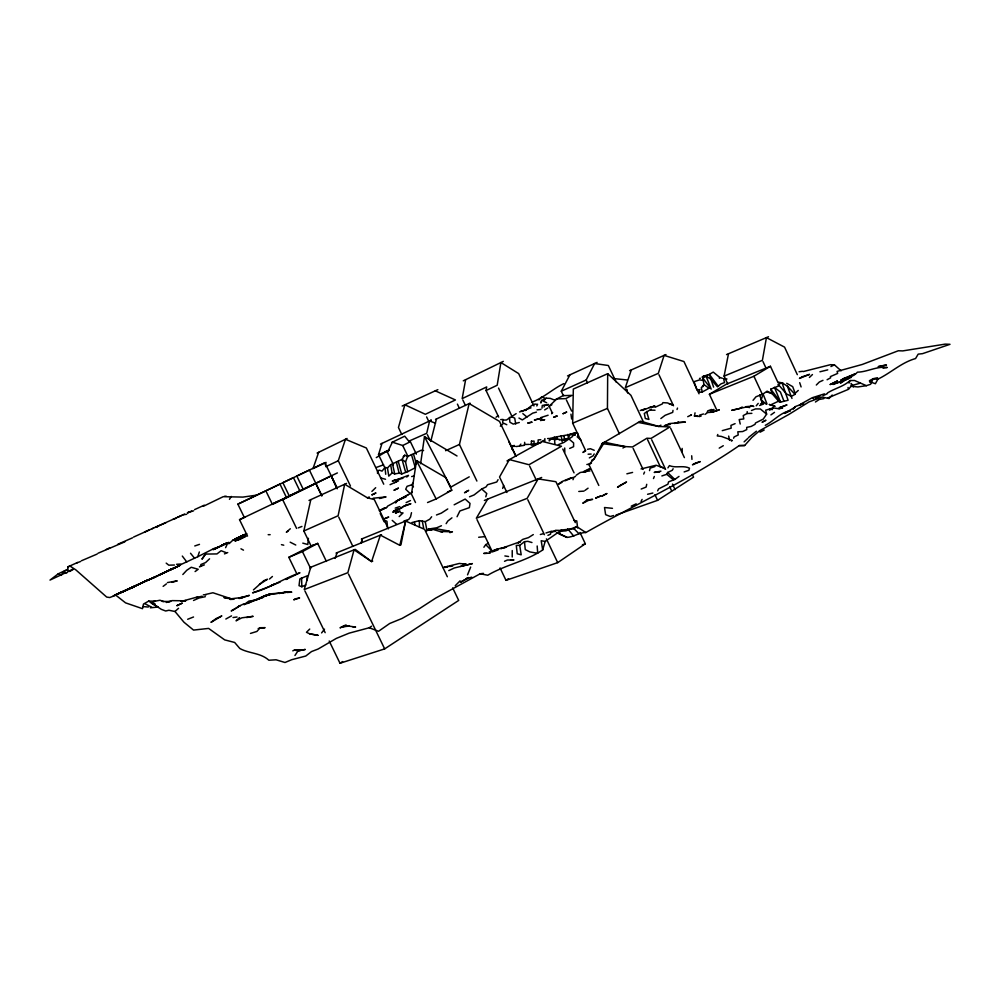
<?xml version="1.0" encoding="UTF-8"?>
<svg xmlns="http://www.w3.org/2000/svg" width="1000" height="1000" viewBox="0 0 1000 1000"><rect width="100%" height="100%" fill="white"/><g stroke="black" fill="none" stroke-linecap="round" stroke-linejoin="round"><path stroke-width="1.5" d="M512.225 557L512.225 550.538M619.375 433.738L607.438 408.387L607.688 373.675L573.325 389.062L572.663 423.2L585.675 450.725M377.525 473.45L377.575 470.85L379.412 470.175L382.038 471.125L385 467.4L387.438 467.925L390.65 464.712L402.038 459.4L404.762 455.213L407.638 456.488L421.112 450.3L423.575 450.55M524.587 444.913L524.65 442.325M544.8 441.05L544.875 438.612M740.225 424.038L739.188 419.562L743.775 418.925L743.225 415.575L747.113 413.5L747.2 411.625M308.412 538.3L307.8 544.5L302.787 543.138M541.987 408.2L542.288 405.438L548.45 404.462L546.312 405.288M502.638 422.425L503.038 419.438L500.7 419.613M420.6 463.713L424.475 436.625L457.025 455.988M673 410.387L672.712 412.375L665.125 415.312L660.85 418.562M795.013 394.338L787.387 386.188L781.963 382.688L778.337 384.525L786.525 393.975L791.438 396.325L795.013 394.338L795.163 393.312L792.7 386.65L786.7 383.288M427.55 502.537L436.15 498.938L451.763 490.2L445.737 477.587L416.512 460.575L411.45 494.113L415.487 502.537M65.738 572.712L50 580.087L58.2 573.85L61.262 575.325L63.288 572.212L66.188 573.188L67.1 572.575L67.925 571.763L67.962 566.812L70.15 566.163L75.8 569.85L106.675 597.062L109.738 597.537L115.812 595.188L125.562 602.863L142.487 608.675L143.475 604.05L148.688 601.112L155.425 601.15L153.85 601.4L159.963 600.262L163.925 601.575M500.9 362.537L497.188 385.25L486.075 390.525L498.688 417.1M779.212 408.913L779.412 407.688L786.75 405L779.412 407.688M486.075 390.525L486.675 386.938L462.175 398.612L465.613 379.688M512.038 449.288L512.587 446.213L514.2 445.4M541.112 402.6L541.538 400.288M699.538 390.838L699.25 392.362L702.288 391.987L709.688 387.9M406.725 520.588L405.6 521.05L400.95 544.875L399.812 545.325L380.375 535.138L371.575 561.6L354.075 549.825L309.675 567.688M728.238 383.462L727.675 383.8L724.1 376.112L728.487 353.75M694.712 414.562L695.05 412.837M344.675 484.263L338.1 515.763L303.85 530.988L311.175 546.125L317.675 543.387L326.4 561.413M646.725 484.312L646.125 487.075L641.188 489.038M303.85 530.988L310.8 499.65M435.513 423.225L429.6 420.962L426.712 433.3L408.8 441.188L404.712 436.175L391.662 442.525M411.5 512.688L410.525 516.888L408.738 519.475L403.875 521.062M476.887 481.05L459.438 444.475L469.15 403.587L499.5 421.413L516.087 456.325M399.812 545.325L405.6 521.05L424.613 529.35L447.337 576.725M649.525 470.613L650.138 468.15L654.95 466.538M430.737 441.45L436.425 419M361.275 543.112L362.413 538.675L361.163 542.925M310.738 567.263L304.25 589.562L347.837 572.688L354.075 549.825L355.213 549.362L371.575 561.6L372.725 561.15M148.688 601.112L161.337 609.35L165.675 611L168.9 610.262L174.988 611.487L184 622.263L193.538 630.087L208.612 628.413L224.7 639.888L234.662 642.463L239.85 648.525C249.125 653.65 260.55 652.688 268.875 660.238L276.062 659.788L285 662.5L291.663 659.712L305.775 656.038L311.5 651.575L318.125 649.025L336.3 638.413L349.125 633.162L369.288 627.75L378.512 631.3L389.675 623.5L402.013 618.462L419.263 608.775L435.712 598.088L480.188 573.763L487.75 575.237C505.087 564.963 525.825 561.312 542.688 549.963L545.163 541.438L559.775 531.3L565.975 530.837L576.712 526.613L585.85 532.513C636.95 503.587 690.962 478.938 739.225 445.6L744.65 445.5L751.8 437.488L759.475 430.8L788.938 414.387L809.013 401.912L822.025 397.038L828.238 398.375M485.788 496.812L486.763 493.55L481.75 488.988L474.075 494.95L469.525 496.788M384.387 466.9L378.512 454.675L381.987 443.413M502.688 488.413L503.638 485.375M557.188 437.212L556.45 439.462L551.45 438.7L549.35 440.188L550.363 438.488L554.388 437.25L570.737 434.35L574.538 432.7L577.562 432.987L578.088 435.9M176.6 564.288L182.125 563.975L197.775 556.712L199.35 551.962M350.462 486.012L338.288 460.737L345.475 439.275L366.35 448L383.738 484.188M665.962 354.562L631.337 369.9L625.312 387.65L658.325 373.35L664.1 355.375L683.95 361.538L699.025 393.8M707.262 412.212L707.712 410.875L711.562 409.475M325.213 464.862L326.05 462.4L313 468.612L318.675 452.3M335.075 558.425L337.1 552.675M677.025 409.513L677.525 408.075M573 479.7L573.888 477.212L575.562 476.4M717.8 434.487L717.262 435.938L721.388 436.413L732.337 440.462L731.45 441.087M390.65 464.712L392.075 472.987L394.725 473.888L399.137 473.162L401.763 473.95L407.7 471.675L405.538 461.975L407.638 456.488M467.537 574.862L470.662 567.062M653.487 478.55L654.312 476.475M733.6 438.237L734.125 436.95L738.213 434.975L737.825 431.8L742.675 431.538L746.725 429.613L746.712 427.388L751.175 426.425L755.075 424.312L755.438 423.038L763.263 419.087L766.637 414.15L765.662 410.2L773.238 407.9L778.325 408.663L782.663 407.875L780.362 408.562M849.013 383.088L850.075 380.538L854.575 380.5L866.388 385.675L870.6 384.288L873.025 379.062L877.887 379.162C891.087 372.788 901.35 362.537 915.575 358.55L918.175 354.137L922.55 353.65L950 344.312L945.188 344.125L902.775 350.9L898.312 350.763L862.288 364.45L837.087 371.4L837.663 373.425L830.438 376.575L830.6 377.812L827.1 379.738M643.688 474.062L644.575 472.038M549.25 441.012L550.363 438.488L547.612 438.55M225.613 547.688L227.45 543.6L229.237 543.562L233.088 539.963L238.55 539.7L235.35 540.862L233.088 539.963M536.8 405.962L537.6 404.212M661.862 475.95L666.75 474.3L667.613 472.475L672.225 470.325L673.138 468.738M568.65 437.312L570.112 434.275L575.025 434.837M657.65 490.838L658.6 488.913L667.913 484.2L668.562 481.85L674.825 479.462L679.013 476.4M540.825 402.863L542.1 400.325L546.075 398.188L550.212 398.363L555.175 400.325M702.85 386.737L703.962 384.55L702.837 378.075L713.25 372.1L719.825 377.5L722.312 378.225M552.337 413.013L549.113 406.2L556.862 398.9L565.763 398.625L571.962 395.375L563.387 395.65L561.287 391.2L586.175 380L594.637 363.525L608.35 365.513L616.075 381.962M641.05 501.463L642.1 499.412M561.287 391.2L569.913 374.85M594.2 453.925L593.25 455.712L589.325 457.9M543.95 407L544.8 405.425M457.05 516.737L459.888 510.975L469.363 507.65L470.037 503.425L465.15 499.062L454.15 504.8M726.975 379.012L723.55 378.587L724.562 382.587L721.062 383.837L717.463 386.812L710.6 379L706.1 376.238L711.175 389.087L702.837 378.075M498.062 479.688L496.775 481.987L487.537 484.725L486.087 486.9L481.75 488.988M487.675 499.113L476.325 518.237L527.137 498.363L538.138 478.888L555.913 481.712L575.3 522.612M753.025 400.312L756 396.775L763.075 393.988L767.125 391.15L772.062 393.612L779.4 402.1M638.312 422.425L658.713 426.463L670 426.925L651.038 438.425L646.9 438.225L632.475 446.962L625.25 446.587L604.487 442.225L594.038 458.938L588.938 464.588L598.8 485.438M229.462 499.338L231.312 496.438M446.138 523.65L447.812 521.05L451.938 517.837M667.925 467.875L669.425 465.613C675.85 468.4 683.037 465.025 689.475 468.175L688.9 470.275L684.137 471.938M294.95 655.475L298 650.9L305.138 649.475L298 650.9L294.837 649.75L292.8 650.863M483.9 547.275L485.712 544.625L488.225 543.35M205.5 554.062L202.1 558.962L205.5 554.062L216.962 553.925L221.112 550.712L225.938 552.575M375.688 487.7L371.9 491.4M395.65 502.95L397.413 500.588L406.175 496.788M719.3 378.2L719.825 377.5M431.65 516.775L429.812 519.188L425.25 521.65L419.387 520.65L411.912 522.55M519.663 445.688L520.875 444.113M321.6 632.913L324.513 629.163M646.538 411.425L648.95 419.45L645.312 418.488L644.3 413.45L651.287 409.113M756.25 405.788L758.225 403.387M827.55 398.062L848.462 389.325L851.65 385.562L860.35 383.15M412.287 492.15L410.225 493.587L405.712 489.263L407.05 486.312L411.538 484.9L413.275 482.887M253.45 589.888L263.938 580.6L267.488 579.25L259.413 584.362M546.075 398.188L543.425 401.175L546.675 402.738M460.1 580.812L455.225 585.737M828.888 398.612L832.2 395.037M182.825 574.513L186.762 570.288L191.262 567.275L198.2 569.288L195.087 571.562M538.962 399.9L541.538 397.125L543.112 397.287M551.613 413.75L552.675 412.612M570.112 434.275L573.325 434.9L572.388 436.613L563.913 442.45L558.337 444.65M518.962 418.05L522.35 419.913L532.737 413.125L536.438 412.125M816.312 385.025L819.338 382.013L822.975 380.337M309.738 629.05L306.462 632.288L309.812 633.875L317.987 635.337L309.812 633.875M516.138 413.65L506.388 420.025L503.95 420.037M406.737 477.062L408.512 475.363L396.225 479.9L402.962 478.275M525.4 410.513L531.625 405.588L535.013 404.05L536.763 404.325M809.412 377.45L812.463 374.538M392.075 472.987L388.8 476.112L387.438 467.925M209.562 558.8L205.6 562.562L200.75 564.575M239.513 617.587L236.075 620.825L241.812 617.837L253.137 616.325L246.637 617.55M744.125 441.85L747.9 438.312M399.162 516.587L403.038 512.95L400.35 512.663M793.15 408.825L795.763 406.375L803.688 403.5L799.425 405.05L803.037 403.575M403.2 456.675L404.762 455.213M795.163 393.312L798.275 390.412M748.612 437.4L756.413 431.188M174.988 611.487L178.538 608.275M269.5 579.025L272.425 576.487M290.312 528.763L286.337 532.212L288.15 531.025M585.1 450.588L582.925 452.463L585.462 450.988M793.3 408.787L795.337 407.062L784.375 413.338M850.075 380.538C843.575 386.662 834.837 388.263 827.362 393.038M447.762 508.95L441.275 513.162L436.475 514.975M869.688 381.737L875.4 383.713L877.887 379.162L877.45 377.75L873.312 378.663L869.463 380.7L869.688 381.737L873.025 379.062M496.012 417.238L498.038 415.65M430.037 421.1L431.213 420.2L380.462 444.125M585.85 532.513C579.075 532.513 573.737 536.962 567.05 537.4L559.125 533.95L560.925 530.087L573.975 528.725L576.712 526.613M519.725 545.35L521.2 554.812L517.225 553.763L516.275 545.413L519.725 545.35L524.475 541.7L527.825 541.325L531.962 542.537M163.137 586.362L166.438 583.862M307.137 580.1L307.137 575.862L299.875 578.9L299.025 585.662L301.85 586.763L305.825 584.938M585.05 490.375L588.075 488.175M705.013 414.438L707.625 412.55L712.075 412.225L719.112 409.9L712.075 412.225M770.913 414.9L774.5 412.35M376.3 457.587L389.15 449.837M500.062 567.925L505.988 580.35L557.7 562.638L585.337 543.775L579.987 532.487M429.475 421.375L431.213 420.2M576.2 475.25L580.2 472.525L586.862 471.275L583.425 472.337M236.312 608.15L240.162 605.55L231.188 610.95L235.025 609.012M369.288 627.75L371.575 626.2M616.038 515.037L657.588 500.337L693.55 477.15L692.25 474.363M505.988 580.35L508.55 578.65M778.025 401.425L771.075 404.712M815.425 402.013L819.275 399.45L823.9 398.612M329.212 641.012L340 663.263L384.663 648.888L458.7 600.425L452.675 587.875M500.325 426.2L503.612 423.2L506.8 424.725M340 663.263L342.612 661.575M801.012 403.963L812.188 397.75L824.438 393.862M765.288 425.325C774.05 420.838 780.413 412.4 790.438 410.7L784.562 413.425M533.3 534.575L528.4 537.65L522.825 539.35L518.125 542.975L520.45 541.65L500.825 548.587L506.5 547.112L497.912 548.938L489.888 552.562M519.562 411.938L526.188 409.862M397.525 508.888L393.338 511.5L395.65 510.1M544.65 409.913L547.875 407.912M769.55 410.175L773.238 407.9M203.275 506.337L223.238 496.675L242.913 497.1L256.413 495.175M716.413 409.288L709.4 394.275L753.913 376.25L770.438 366.287L778.125 382.825M622.913 448L625.25 446.587L602.125 443.612L594.038 458.938L591.675 460.337M660.9 425.15L658.713 426.463L640.512 421.138L602.125 443.612L604.487 442.225M709.4 394.275L726.25 384.263L770.438 366.287M844.1 380.938L840.438 383.137C844.912 377.75 852.85 377.625 857.425 372.175C867.55 371.962 876.812 366.025 887.237 367.475L883.062 368.263M214.112 548.438L197.775 556.712M588.938 464.588L591.512 463.038M239.475 539.663L246.062 536.138L235.35 540.862M719.212 448.125L723.288 445.712M589.525 468.7L583.725 471.525M69.65 571.5L73.125 569.475M285.812 579.425L287.95 578.237M469.237 476.85L450.75 487.137L424.475 436.625M506.987 460.913L544.388 440.175M225.837 619.025L231.513 615.887M742.225 407.013L739.262 408.65L731.7 410.312L746.812 406.863M379.263 510.737L384.725 507.738M387.463 506.238L407.962 494.975M301.913 526.45L298.3 527.863M390.062 484.675L396.413 481.8M296.913 573.975L288.825 557.312L302.45 551.6L317.675 543.387M410.225 493.587L395.45 501.538M654.95 407.337L662.3 403.938L662.925 402.65L667.475 402.925L672.913 405.1L669.062 403.738M288.825 557.312L311.637 545.7M311.175 546.125L313.062 545.112M200.812 566.062L199.438 566.8L204.375 564.888M550.487 533.05L555.612 530.3L562.1 530.487M760.013 432.212L764.212 430M69.075 571.087L72.35 569.375M407.7 471.675L415.312 467.725L411.45 454.562M632.587 472.425L626.875 473.812M549.113 406.2L551.875 404.762M563.8 383.625C552.812 388.862 543.775 397.8 531.888 402.175M555 399.862L563.763 395.312M257.3 599.538L263.025 597.35L253.113 600.5L247.638 603.387L270.363 593.862L283.175 592.837L279.075 593.438L285.075 592.075L291.762 592.175L286.962 592.475M762.763 421.9L765.95 420.238L761.975 422.188M380.15 510.525L387.013 507.287L380.375 510.325M259.275 598.688L264.65 595.9L257.325 599.15L270.363 593.85L261.075 597.55L266.462 594.925L287.162 592.137L284.5 592.6M766.688 391.875L772.062 393.612L770.75 389.188L778.35 386.062L778.337 384.525M147.413 580.237L124.975 590.575L156.025 576.462L122.575 591.675L123.787 591.15M171.85 569.05L150.1 579.362L178.837 565.95M561.987 482.325L558.138 484.35L562.125 481.512L570.975 477.837M393.45 464.762L387.463 452.287L392.375 442.188L402.713 445.5L410.387 441.7L416.35 454.15M143.775 582.013L133.85 586.638L138.775 584.225M236.45 538.625L243.65 535.062L234.838 539.138M665.688 425.6L669.887 423.55L685.387 422.062L677.487 422.512L678.625 422.25L674.538 423.488M282.337 499.925L331.213 475.838L337.088 488.587L331.213 475.838M223.038 544.913L227.45 542.737L215.425 548.387M346.087 624.925L340.05 627.863L344.875 625.513M247.525 536.112L239.537 519.7L245.125 516.95M243.663 535.05L240.775 536.475L246.55 533.65M830.925 366.562L834.425 364.85L841.112 370.812M277.712 501.488L273.675 503.462L286.475 497.512L279.975 484.087L237.875 504.162L244.338 517.463M287.125 496.875L337.388 472.925M286.475 497.512L272.438 504.4L265.85 490.825M239.537 519.7L315.812 483.387L321.8 495.775M180.15 565.275L169.225 570.325M644.513 409.188L641.988 410.425L651.988 406.712M246.725 533.9L239.35 537.388M238.5 606.45L243.975 603.787M463.288 380.825L503.325 361.362M317.1 453.062L347.1 438.475M222.712 545.388L213.212 549.025M221.188 545.913L225.725 543.725M563.6 440.262L567.413 438.425M245.2 534.425L234.625 539.138M687.725 416.688L691.462 414.9L690.5 415.363M58.2 573.85L67.425 569.438M226 543.35L221.575 545.475L224.625 544.087M234.913 539.513L238.238 537.913M63.75 571.55L67.35 569.837M237.875 504.162L324.862 462.675L337.3 488.462M213.225 549.75L216.65 548.112M135.062 586.038L115.962 594.562M227.375 543.013L224.312 544.475L228.825 542.325M448.775 570.6L454.275 567.987L472.375 563.6L460.513 566.45M325.763 466.675L338.288 460.737M565.2 480.75L572.863 477.475M435.525 419.425L470.087 403.137M153.75 577.663L155.037 577.05M150.3 607.8L158.188 607.038L151.375 603.212M631.25 506.163L636.188 503.85M188.775 512.238L187.488 512.788L193.575 510.825M180.8 564.763L158.275 575.325L179.55 565.55M406.138 502.6L410.462 500.575M148.938 530.087L144.55 532.112L153.35 528.15M378.512 454.675L389.012 450.462M181.612 515.438L177.4 517.375L184.562 514.113M98.062 553.225L124.887 541.788M133.562 537.075L145.738 531.575M204.288 505.175L194.537 509.625M402.15 406.037L437.85 389.65M106.25 549.462L109.75 547.863M152.15 528.713L165.9 522.675M77.6 562.475L67.962 566.812M567.525 375.938L597.112 362.388M815.4 397.987L819.488 396.125M309.012 500.45L346.538 483.4M117.188 594.1L122.3 591.775L113.238 595.887M214.025 549.062L218.55 547.013M171.337 569.237L170.025 569.825L174.788 567.675M531.025 407.837L523.975 410.175M569.688 448.438L573.587 446.675L573.612 442.95L568.675 438.713M213.425 549.312L216.85 547.775L213.675 549.15M445.588 450.7L459.438 444.475M193.525 600.475L199.125 597.962L205.312 596.712M823.075 395.613L827.175 393.775M117.812 544.275L132.5 537.825M261.038 597.788L255.463 600.275L249.025 601.025L243.962 604.663L247.925 603.188M114.85 595.25L133.887 586.938L114.45 595.4L123.588 591.375M629.562 370.688L631.337 369.9M394.513 482.65L398.625 480.825M379.5 498.525L386.05 496.9L373.162 498.237M504.525 561.3L507.375 560.037L513.975 559.95L510.55 560.05M81.337 560.812L97.15 554.05M286.038 579.462L299.95 572.762C283.675 578.475 269.288 588.475 252.587 592.837C260.05 590.1 267.087 587.75 274.262 584.212L270.725 585.812L280.038 582.087M215.212 548.75L219.825 546.725M547.938 535.337L550.588 534.175M346 485.05L367.362 497.788L369.25 496.962M587.087 470.363L589.938 469.125M441.438 525.75L436.675 527.8L431.312 528.612M815.9 397.788L820 396.012M702.025 377.113L707.3 374.9M669.887 423.55L665.962 425.213M178.663 516.825L155.3 527.275L157.6 526.775M509.412 417.388L509.913 422.238L513.263 424.087L519.288 422.488M649.425 407.5L655.025 406.112L651.125 407.2L653.85 406.287M187.488 512.788L191.7 510.988M726.525 354.588L768.5 336.737M572.663 423.2L607.438 408.387M447.475 492L451.763 490.2M848.125 378.812L844.25 380.45L851.388 377.312M735.1 423.65L730.95 425.387L731.15 428.175L722.262 430.65M724.1 376.112L762.4 360.325L766.438 337.612L784.562 347.125L797.325 374.663M361.35 539.1L405.6 521.05M336.037 553.1L381.512 534.675M224.462 553.888L227.725 552.562M484.375 500.438L541.675 477.475M751.475 410.487L755.525 408.9L760.325 408.963L766.637 414.15M187.675 619.275L193.538 616.987M492.1 550.962L497.45 548.938M376.125 467.512L383.587 464.8M76.575 563L80.425 561.562M262.838 596.7L272.587 593.888M760.55 403.862L763.825 402.638M819.938 371.775L827.75 369.862M759.587 405.5L763.625 404.012M128.613 588.875L132.6 587.413M383.95 518.837L388.738 517.075L386.037 517.987M548.112 415.225L540.788 417.587M468.537 577.863L460.438 582.212L468.612 577.55L465.712 578.875L471.725 577.15M492.663 551.788L498.113 549.85M582.4 544.788L585.337 543.775M640.275 410.5L645.638 408.8M540.425 418.45L534.325 420.05L541.95 418.125M395.213 508.125L399.825 506.562M194.762 545.962L199.488 544.362M243.7 597.263L249.363 595.363L239.475 597.938L243.7 597.263L231.2 598.787L212.925 592.762L205.162 594.575M489.275 551.825L491.938 550.938L485.712 544.625M449.888 532.638L452.425 531.812L440.2 531.438M173.137 519.25L176.3 518.225M546 532.987L551.512 531.225L555.275 531.525M664.362 425.625L670.037 424.412M250.463 633.425L256.9 631.45L260.138 627.712L265.1 627.663L258.2 628.462M197.7 596.912L182.587 601.05L185.625 600.65M703.538 413.95L699.55 415.138L699.112 416.625L701.137 416.05M613.625 515.538L610.262 516.5L605.625 514.675L604.513 507.525L612.475 508.325M445.325 567.45L448.05 566.688M535.388 444.575L538.112 443.812L538.15 439.925L540.788 439.7M803.225 371.575L830.45 364.688L834.425 364.85M171.812 582.35L177.2 580.875L167.438 582.562M660.95 471.15L654.2 472.413L659.625 472.025M540.35 534.5L543.175 533.75M770.75 389.188L780.562 402.1L788.088 400.275L781.963 382.688M411.662 476.575L413.75 476.05M444.75 567.1L459.325 563.45L466.238 564.2L462.962 563.987M443.137 567.638L447.612 566.575L444.4 567.225M431.1 529.513L425.8 530.75L431.1 529.513L428.113 529.062L431.912 529.65M196.137 597.587L202.125 596.2M647.575 494.275L652.862 493.05M866.388 385.675L857.887 386.95L850.65 386.25M169.225 601.8L166.238 602.425L172.062 600.625L185.487 600.8L180.863 601.25L185.888 600.6M385.062 451.637L388.062 451.025M699.513 378.438L700.362 378.263M587.562 449.288L590.4 448.725L594.25 450.288M753.037 406.012L745.812 406.712L749.725 407.587M641.05 468.938L656.075 465.25L662.675 467.587M266.462 594.925L268.5 594.587M586.862 464.5L589.2 464.125M516.25 446.538L523.938 445.387M530.087 444.462L540.837 442.837M559.275 440.062L566.962 438.9M295.7 650.438L300.062 649.8L294.837 649.75M238.938 598.475L242.025 598.038M183.337 514.738L186.675 514.275M449.588 566.475L452.663 566.075M233.025 617.537L237.05 617M484.525 536.663L478.675 537.263M799.075 371.737L802.588 371.312M480.188 573.763L483.45 573.362M537.025 409.888L540.95 409.412M584.975 471.488L589.975 470.938M744.65 445.5L739.225 445.6M349.462 626.1L342.3 626.788L347.537 625.95L355.6 627.038L352.6 626.737M699.963 389.637L696.9 389.875L694.062 381.675L699.55 379.9L702.975 380.387M578.787 491.463L584.05 491.112M697.55 415.737L694.175 415.9L697.875 416.45M230.138 599.45L234 599.25M588.1 454.212L591.138 454.062M430.887 529.738L428.15 529.85L432.512 529.725M486.962 553.288L483.762 553.413L490.05 553.188M747.113 413.5L751.875 413.35M174.45 565.025L168.775 565.175L166.188 563.112M524.475 444.462L529.113 444.4M268.175 534.688L270.15 534.675M170.712 601.487L162.275 601.462M203.35 594.8L206.025 594.837M224.662 496.25L226.325 496.275M703.325 375.975L706.488 376.05M650.45 410.138L655.013 410.225M229.15 598.713L233.175 598.837M551.45 438.7L559.188 439.25M512.587 446.213L515.337 446.388M626.975 379.963L612.987 378.475M143.075 606.575L148.287 607.038M446.213 530.737L449.225 531.087L436.362 528.812L433.625 529.6L442.488 532.238M385.525 479.263L380.525 477.912M504.875 555.95L508.55 556.512M574.138 520.487L576.763 520.913L577.625 528M545.163 541.438L541.2 540.737L542.688 549.963M231.2 598.787L223.912 597.5L227.838 598.413M769.9 409.125L772.463 409.588M520.887 411.112L522.762 411.463M778.637 382.225L782.775 383M295.763 545.025L290.163 542.175M281.438 544.65L283.762 545.2M541.538 397.125L544.25 397.775M542.15 441.425L561.462 446.25L528.987 464.738L509.375 459.588L499.538 477L506.912 492.5M367.362 497.788L374.325 499.575L388.4 528.85M408.8 441.188L410.387 441.7M750.837 405.55L753.787 406.512M511.587 416.763L514.712 418.1L515.725 424.012M567.05 537.4L556.562 532.337M435.275 390.825L455.425 399.963L425.35 414.288L404.875 404.787L398.45 427.488L401.788 434.462M383.738 519.788L386.962 521.287L387.6 528.162M144.987 603.787L151.637 607.163M240.963 548.8L243.487 550.15M660.475 466.488L665.612 469.25M502.163 363.325L518.638 373.575L533.95 405.938M152.625 602.362L155.05 603.925M405.538 461.975L402.038 459.4L405.562 471.95M708.913 388.263L703.962 384.55L701.263 387.7L702.288 391.987M522.85 413.625L526.962 417.013M666.75 474.3L673.25 479.725M766.475 404.387L761.213 399.862L759.75 394.975M577.15 436.8L581.175 440.312M392.225 520.388L396.637 524.275M812.875 397.925L813.888 398.812M607.688 373.675L630.925 395.312L643.85 422.837M667.613 472.475L674.825 479.462M573.975 528.725L578.862 533.575M411.538 484.9L413.475 486.887M567.712 528.888L573.775 536.125M190.512 553.25L194.613 558.3M182.3 556.062L186.788 561.938M717.95 385.938L709.375 374.438L713.6 387.125M416.512 460.575L436.15 498.938M852.05 384.338L853.363 386.863M303.212 489.25L296.825 476.05L309.4 470.05L321.825 495.775M299.85 490.913L293.438 477.663L282.863 482.713L289.225 495.85M282.663 499.65L296.6 528.438M302.45 551.6L310.613 568.438M304.925 590.95L325.163 632.663M338.762 517.163L352.85 546.35M348.5 574.062L384.663 648.888M380.2 513.538L384.162 521.788M476.987 519.612L492.15 551.362M426.613 416.912L428.488 420.85M427.375 434.675L430 440.163M402.713 445.5L408.05 456.637M527.812 499.762L544.412 534.688M546.4 538.888L557.7 562.638M462.837 399.988L465.45 405.475M457.413 404.125L459.4 408.3M562.788 449.05L574.05 472.85M498.525 388.075L511.875 416.225M529.65 466.125L536.263 480.062M508.65 441.188L515.45 455.475M586.175 380L587.513 382.825M566.413 400.012L571.65 411.087M651.688 439.8L665.337 468.862M672.487 484.087L675.088 489.625M625.962 389.025L627.913 393.162M647.55 439.613L660.562 467.312M669.675 486.7L671.625 490.863M633.125 448.375L643.05 469.438M654.95 494.725L657.588 500.337M658.975 374.762L673.487 405.737M670.662 428.325L684.4 457.625M753.913 376.25L762.4 394.487M763 361.625L766.05 368.175M780.562 402.1L774.412 387.3L780.438 392.062L784.025 401.312M787.387 386.188L791.975 398.425M766.975 403.875L763.075 393.988L761.213 399.862L762.05 402.875M799.7 382.675L801.1 386.938M413.488 454.025L416.475 464.237M851.05 383.45L851.65 385.562M398.212 461.287L401.763 473.95M396.388 462.175L399.137 473.162M848.012 387.488L848.462 389.325M392.512 463.988L394.725 473.888M574.538 432.7L575.025 435.188M728.675 436.075L729.513 440.35M422.275 521.087L423.6 527.837M425.25 521.65L426.725 529.3M563.925 435.725L564.7 440.163M561.15 435.863L562.163 441.75M567.875 434.375L568.562 438.587M414.513 522.463L414.913 525.15M554.388 437.25L554.8 440.025M570.962 414.162L571.663 419.038M554.412 438.975L554.938 443.963M385 467.4L385.725 474.275M524.475 541.7L525.25 549.575L529.9 551.925L537.712 553.312L537.175 545.988M626.938 389.35L627.137 391.538M691.688 455.775L691.95 459.4M301.575 577.65L301.85 586.763M564.712 448L564.8 452.113M682.15 448.413L682.225 451.662M419.387 520.65L419.4 527.087M531.413 441.175L531.4 445.15L534.025 444.963L534.087 441.075L531.413 441.175M587.1 499.925L582.788 503.25L589.375 499.975L592.675 499.35L587.1 499.925M216.137 618.575L210.963 622.35L221.825 615.938L216.137 618.575M397.4 511.812L395.525 513.15L400.112 511.15L397.4 511.812M620.363 485.363L617.525 487.262L626.538 481.987L620.363 485.363M401.9 507.65L393.1 512.163L401.9 507.65M466.65 491.463L464.525 492.762L468.713 490.35L466.65 491.463M802.438 376.712L799.438 378.425L809.525 374.375L802.438 376.712M844.038 378.363L840.713 380.25L855.337 373.8L844.038 378.363M406.1 505.05L402.088 507.088L410.913 503.75L406.1 505.05M606.763 493.575L602.05 496.025L606.763 493.575M695.562 463.075L692.45 464.8L700.275 461.6L695.562 463.075M295.575 598.775L293.712 599.812L299.587 597.975L295.575 598.775M373.612 493.988L371.8 494.95L375.975 492.962L373.612 493.988M837.3 381.037L830.225 384.513L837.3 381.037M713.112 409.875L710.288 411.275L713.962 409.462L713.112 409.875M566.587 412.088L563.1 413.688L566.587 412.088M178.287 605L176.812 605.725L182.338 603.1L178.287 605M398.35 488.188L394.175 490.163L398.35 488.188M836.45 382.8L833 384.45L840.612 381.763L836.45 382.8M149.875 579.3L144.812 581.188L149.875 579.3M600.588 496.062L595.675 498.05L600.588 496.062M394.162 480.363L392.262 481.1L396.512 479.75L394.162 480.363M555.862 416.425L553.612 417.25L557.275 415.962L555.862 416.425M882.2 365.75L878.162 366.662L886.462 365.012L882.2 365.75M531.862 422.188L527.925 423.013L531.862 422.188M544.538 419.712L540.562 420.45L544.538 419.712M774.837 406.2L769.388 404.513L774.837 406.2"/></g></svg>
